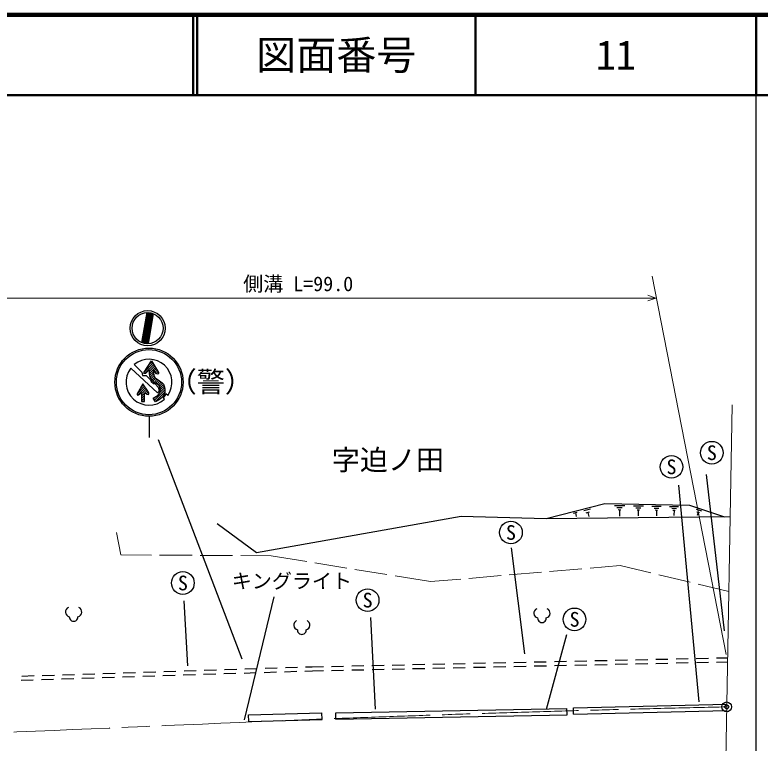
# Model space of a CAD drawing. Units: millimetres, scale not verified. Extents: x 40000 to 680000, y 20000 to 380000.
# Drawn here: x 486522 to 579500, y 289179 to 380000 of the extents above; entities that cross this region are included whole.
import ezdxf
from ezdxf.enums import TextEntityAlignment as Align

# ---------------------------------------------------------------- set-up
doc = ezdxf.new("R2010")
doc.units = ezdxf.units.MM
doc.header["$LTSCALE"] = 1000
doc.header["$PDMODE"] = 32
doc.header["$PDSIZE"] = 500
doc.linetypes.add('CHAIN', pattern=[18.5, 12, -1.5, 3.5, -1.5])
for name, color, linetype, lineweight in [('M-BGD', 7, 'Continuous', 25), ('M-BMK', 2, 'CHAIN', 13), ('M-BMK-HTXT', 7, 'Continuous', 13), ('M-BMK-SRVR', 3, 'Continuous', 25), ('M-STR-HTXT', 7, 'Continuous', 13), ('M-STR-STRC', 7, 'Continuous', 25), ('M-TTL', 2, 'Continuous', 140), ('M-TTL-BAND', 7, 'Continuous', 25), ('M-TTL-LINE', 7, 'Continuous', 50)]:
    doc.layers.add(name, color=color, linetype=linetype, lineweight=lineweight)
doc.layers.add('M-OTRS', color=6, linetype='Continuous')
doc.layers.add('M-TTL-TXT', color=7, linetype='Continuous')
doc.styles.add('ＭＳ ゴシック', font='')
doc.styles.get('ＭＳ ゴシック').set_extended_font_data('MS Gothic')

msp = doc.modelspace()

# ---------------------------------------------------------------- hatches: boundary and pattern name
at = {"layer": 'M-STR-STRC'}
h = msp.add_hatch(dxfattribs=at)
h.set_pattern_fill('USER', color=256, style=0, pattern_type=2)
h.set_pattern_definition([(45, (503791, 342733), (-141.421, 141.421), []), (45, (503791, 342876), (-141.421, 141.421), [])])
h.paths.add_polyline_path([(503791, 342733, 0.10667), (502983, 342866), (502325, 339136, 0.10667), (503130, 338984)])
h = msp.add_hatch(dxfattribs=at)
h.set_pattern_fill('USER', color=256, style=0, pattern_type=2)
h.set_pattern_definition([(45, (502635, 335460), (-141.421, 141.421), [])])
h.paths.add_polyline_path([(502635, 335460), (503563, 336859), (504423, 335412), (504443, 335280), (504346, 335201), (504173, 335245), (503771, 335749), (503860, 335040), (504023, 334738), (504406, 334471), (504875, 334125), (505043, 333934), (505186, 333568), (505238, 333283), (505209, 332936), (505175, 332735), (504918, 332341), (504501, 331981), (504072, 331745), (503781, 332181), (504387, 332591), (504624, 332920), (504694, 333220), (504619, 333562), (504517, 333790), (504155, 334084), (503947, 334126), (503730, 334304), (503529, 334557), (503340, 334917), (503285, 335744), (502799, 335284), (502665, 335279), (502621, 335324)])
h = msp.add_hatch(dxfattribs=at)
h.set_pattern_fill('USER', color=256, style=0, pattern_type=2)
h.set_pattern_definition([(45, (501764, 332748), (-141.421, 141.421), [])])
h.paths.add_polyline_path([(501764, 332748), (502483, 333997), (503183, 332962), (503213, 332830), (503213, 332705), (503144, 332654), (502999, 332680), (502682, 332880), (502682, 331773), (502311, 331773), (502311, 332887), (501962, 332598), (501829, 332590), (501773, 332654)])

# ---------------------------------------------------------------- linework, layer by layer
at = {"layer": 'M-BGD'}
for p, q in [((552807, 317211), (560124, 319059)), ((560124, 319059), (570710, 318845)), ((557494, 318186), (558329, 318397)), ((557787, 317905), (558204, 318010)), ((561320, 318832), (562641, 318805)), ((561645, 318561), (562306, 318548)), ((561805, 318294), (562135, 318287)), ((561970, 318290), (561954, 317498)), ((563687, 318784), (564940, 318759)), ((563995, 318528), (564622, 318515)), ((564147, 318274), (564460, 318267)), ((564303, 318271), (564288, 317519)), ((565985, 318738), (567171, 318714)), ((566277, 318495), (566870, 318483)), ((566420, 318255), (566717, 318249)), ((566569, 318252), (566554, 317540)), ((568215, 318693), (569338, 318671)), ((568491, 318463), (569052, 318452)), ((568627, 318236), (568908, 318230)), ((568767, 318233), (568754, 317560)), ((570710, 318845), (575047, 317415)), ((571525, 318363), (572201, 318140)), ((571605, 318037), (571943, 317926)), ((516646, 312949), (542221, 317496)), ((542221, 317496), (552807, 317211)), ((552807, 317211), (575768, 317422)), ((556210, 317862), (556690, 317983)), ((556450, 317922), (556571, 317443)), ((557996, 317957), (558122, 317457)), ((571774, 317981), (571640, 317576)), ((511744, 316572), (516646, 312949)), ((556367, 299410), (557885, 299443)), ((558897, 299465), (560414, 299498)), ((561426, 299520), (562943, 299553)), ((563955, 299575), (565473, 299608)), ((566484, 299630), (568002, 299663)), ((569014, 299685), (570531, 299718)), ((571543, 299740), (573060, 299773)), ((574072, 299795), (575451, 299825)), ((515210, 298430), (516727, 298478)), ((517739, 298510), (519256, 298559)), ((520267, 298591), (521784, 298639)), ((522796, 298672), (523626, 298698)), ((523626, 298698), (525005, 298728)), ((526016, 298750), (527534, 298783)), ((528546, 298805), (530063, 298838)), ((531075, 298860), (532592, 298893)), ((533604, 298915), (535122, 298948)), ((536133, 298970), (537651, 299003)), ((536136, 298464), (537653, 298497)), ((538663, 299025), (540180, 299058)), ((538665, 298519), (540182, 298552)), ((541192, 299080), (542709, 299113)), ((541194, 298574), (542712, 298607)), ((543721, 299135), (545239, 299168)), ((543723, 298629), (545241, 298662)), ((546250, 299190), (547768, 299223)), ((546253, 298684), (547770, 298717)), ((548780, 299245), (550297, 299278)), ((548782, 298739), (550299, 298772)), ((551309, 299300), (552826, 299333)), ((551311, 298794), (552829, 298827)), ((553838, 299355), (555356, 299388)), ((553840, 298849), (555358, 298882)), ((556370, 298904), (557887, 298937)), ((558899, 298959), (560416, 298992)), ((561428, 299014), (562946, 299047)), ((563957, 299069), (565475, 299102)), ((566487, 299124), (568004, 299157)), ((569016, 299179), (570533, 299212)), ((571545, 299234), (573063, 299267)), ((574074, 299289), (575442, 299319)), ((487396, 297542), (488913, 297590)), ((489925, 297623), (491442, 297671)), ((492453, 297703), (493970, 297752)), ((494982, 297784), (496499, 297833)), ((497510, 297865), (499027, 297913)), ((500039, 297945), (501556, 297994)), ((502470, 297517), (503987, 297565)), ((502567, 298026), (504085, 298075)), ((504998, 297598), (506515, 297646)), ((505096, 298107), (506613, 298155)), ((507527, 297678), (509044, 297727)), ((507624, 298188), (509142, 298236)), ((510055, 297759), (511573, 297807)), ((510153, 298268), (511670, 298317)), ((512584, 297840), (514101, 297888)), ((512682, 298349), (514199, 298397)), ((515113, 297920), (516630, 297969)), ((517641, 298001), (519158, 298049)), ((520170, 298082), (521687, 298130)), ((522698, 298162), (523639, 298192)), ((523639, 298192), (525007, 298222)), ((526019, 298244), (527536, 298277)), ((528548, 298299), (530065, 298332)), ((531077, 298354), (532595, 298387)), ((533606, 298409), (535124, 298442)), ((487298, 297033), (488816, 297081)), ((489827, 297113), (491344, 297162)), ((492355, 297194), (493873, 297242)), ((494884, 297275), (496401, 297323)), ((497413, 297355), (498930, 297404)), ((499941, 297436), (501458, 297485)), ((556218, 293589), (575347, 294040)), ((515684, 292686), (524832, 292932)), ((524854, 292123), (524832, 292932)), ((526556, 292973), (555397, 293507)), ((526571, 292164), (526556, 292973)), ((555412, 292697), (555397, 293507)), ((556237, 292780), (556218, 293589)), ((556237, 292780), (575332, 293230)), ((515705, 291877), (515684, 292686)), ((515705, 291877), (524854, 292123)), ((526571, 292164), (555412, 292697))]:
    msp.add_line(p, q, dxfattribs=at)
for centre, radius, start, end in [((493444, 305534), 606, 113.44836, 257.2818), ((494256, 305534), 606, 282.7182, 66.55164), ((551878, 305385), 606, 113.44836, 257.2818), ((552690, 305385), 606, 282.7182, 66.55164), ((493850, 304910), 541, 176.52859, 3.47141), ((521915, 303894), 606, 113.44836, 257.2818), ((522728, 303894), 606, 282.7182, 66.55164), ((552284, 304761), 541, 176.52859, 3.47141), ((522322, 303270), 541, 176.52859, 3.47141)]:
    msp.add_arc(centre, radius, start, end, dxfattribs=at)
at = {"layer": 'M-BMK'}
for centre, radius, start, end in [((644292, -2827527), 3121985, 91.2659, 92.33959), ((11267730, -250152370), 250674872, 92.45804, 92.49192)]:
    msp.add_arc(centre, radius, start, end, dxfattribs=at)
at = {"layer": 'M-BMK-HTXT'}
for p, q in [((499193, 315427), (499749, 312651)), ((499749, 312651), (503566, 312628)), ((504578, 312622), (508626, 312598)), ((509638, 312592), (513685, 312568)), ((514697, 312562), (518514, 312539)), ((518514, 312539), (522959, 311819)), ((523957, 311658), (527953, 311010)), ((528952, 310848), (532948, 310201)), ((553242, 310574), (557275, 310915)), ((558283, 311000), (562042, 311318)), ((562042, 311318), (565868, 310408)), ((533947, 310039), (538391, 309319)), ((538391, 309319), (542150, 309637)), ((543158, 309722), (547191, 310063)), ((548200, 310148), (552233, 310489)), ((566852, 310174), (570790, 309238)), ((571775, 309003), (575600, 308094))]:
    msp.add_line(p, q, dxfattribs=at)
at = {"layer": 'M-BMK-SRVR'}
msp.add_circle((575341, 293697), 609, dxfattribs=at)
at = {"layer": 'M-OTRS'}
msp.add_point((575341, 293697), dxfattribs=at)
at = {"layer": 'M-STR-HTXT'}
for p, q in [((575284, 300245), (566024, 347429)), ((566503, 344690), (565491, 345044)), ((477232, 344690), (566503, 344690)), ((566503, 344690), (565491, 344336)), ((574353, 238894), (576020, 331368))]:
    msp.add_line(p, q, dxfattribs=at)
at = {"layer": 'M-STR-STRC'}
for p, q in [((502983, 342866), (502325, 339136)), ((503791, 342733), (503130, 338984)), ((502635, 335460), (503563, 336859)), ((503563, 336859), (504423, 335412)), ((504318, 332859), (500966, 335927)), ((501419, 336400), (502371, 335460)), ((503285, 335744), (502799, 335284)), ((503340, 334917), (503285, 335744)), ((504173, 335245), (503771, 335749)), ((503771, 335749), (503860, 335040)), ((502371, 335460), (502454, 335043)), ((502454, 335043), (502885, 335029)), ((502621, 335324), (502635, 335460)), ((502665, 335279), (502621, 335324)), ((502799, 335284), (502665, 335279)), ((502885, 335029), (503386, 334514)), ((503529, 334557), (503340, 334917)), ((503860, 335040), (504023, 334738)), ((504023, 334738), (504406, 334471)), ((504346, 335201), (504173, 335245)), ((504443, 335280), (504346, 335201)), ((504423, 335412), (504443, 335280)), ((502483, 333997), (501764, 332748)), ((503183, 332962), (502483, 333997)), ((503386, 334514), (503511, 334291)), ((503511, 334291), (503831, 334013)), ((503730, 334304), (503529, 334557)), ((503947, 334126), (503730, 334304)), ((503831, 334013), (504026, 333971)), ((504155, 334084), (503947, 334126)), ((504026, 333971), (504416, 333582)), ((504517, 333790), (504155, 334084)), ((504406, 334471), (504875, 334125)), ((504875, 334125), (505043, 333934)), ((505043, 333934), (505186, 333568)), ((501962, 332598), (502311, 332887)), ((502311, 332887), (502311, 331773)), ((502682, 331773), (502682, 332880)), ((502682, 332880), (502999, 332680)), ((503213, 332830), (503183, 332962)), ((504443, 332984), (504318, 332859)), ((504387, 332591), (504624, 332920)), ((504416, 333582), (504527, 333192)), ((504527, 333192), (504443, 332984)), ((504619, 333562), (504517, 333790)), ((504694, 333220), (504619, 333562)), ((504624, 332920), (504694, 333220)), ((505209, 332936), (505175, 332735)), ((505186, 333568), (505238, 333283)), ((505238, 333283), (505209, 332936)), ((501764, 332748), (501773, 332654)), ((501773, 332654), (501829, 332590)), ((501829, 332590), (501962, 332598)), ((502999, 332680), (503144, 332654)), ((503144, 332654), (503213, 332705)), ((503213, 332705), (503213, 332830)), ((503781, 332181), (504387, 332591)), ((504072, 331745), (503781, 332181)), ((504501, 331981), (504072, 331745)), ((504918, 332341), (504501, 331981)), ((505175, 332735), (504918, 332341)), ((505208, 332539), (505014, 332233)), ((505014, 332233), (505167, 332067)), ((505348, 332747), (505208, 332539)), ((505583, 332535), (505348, 332747)), ((502311, 331773), (502682, 331773)), ((503257, 329940), (503257, 327288)), ((514898, 299642), (504421, 326997)), ((575055, 303177), (572803, 322690)), ((571903, 294321), (569351, 321339)), ((550138, 300325), (548487, 313534)), ((508109, 298824), (507658, 306929)), ((515164, 292069), (518862, 307434)), ((531525, 293420), (530925, 304828)), ((552840, 293420), (555391, 302726))]:
    msp.add_line(p, q, dxfattribs=at)
for centre, radius in [((503079, 340926), 2191), ((503079, 340926), 1942), ((503247, 334194), 4254), ((503247, 334194), 4062), ((573479, 325393), 1414), ((568441, 323630), 1414), ((548415, 315443), 1414), ((507482, 309146), 1414), ((530531, 307005), 1414), ((556350, 304612), 1414)]:
    msp.add_circle(centre, radius, dxfattribs=at)
for start, end in [(324.62301, 129.65696), (142.78358, 312.06934)]:
    msp.add_arc((503247, 334194), 2865, start, end, dxfattribs=at)
at = {"layer": 'M-TTL'}
msp.add_line((680000, 380000), (40000, 380000), dxfattribs=at)
at = {"layer": 'M-TTL-BAND'}
msp.add_line((579000, 20000), (579000, 370000), dxfattribs=at)
at = {"layer": 'M-TTL-LINE'}
for p, q in [((508747, 380000), (508747, 370000)), ((509247, 380000), (509247, 370000)), ((543997, 380000), (543997, 370000)), ((579000, 380000), (579000, 370000)), ((40000, 370000), (680000, 370000))]:
    msp.add_line(p, q, dxfattribs=at)

# ---------------------------------------------------------------- texts
at = {"layer": 'M-BMK-HTXT', "style": 'ＭＳ ゴシック'}
msp.add_text('字迫ノ田', height=2566, dxfattribs=at).set_placement((533061, 324502), align=Align.MIDDLE_CENTER)
at = {"layer": 'M-STR-HTXT', "style": 'ＭＳ ゴシック'}
msp.add_text('側溝 L=99.0', height=1833, dxfattribs=at).set_placement((521867, 344993), align=Align.BOTTOM_CENTER)
at = {"layer": 'M-STR-STRC', "style": 'ＭＳ ゴシック'}
msp.add_text('（警）', height=2566, dxfattribs=at).set_placement((510962, 332186), align=Align.BOTTOM_CENTER)
for s, p in [('S', (573479, 325393)), ('S', (568441, 323630)), ('S', (548415, 315443)), ('キングライト', (521084, 309398)), ('S', (507482, 309146)), ('S', (530531, 307005)), ('S', (556350, 304612))]:
    msp.add_text(s, height=1833, dxfattribs=at).set_placement(p, align=Align.MIDDLE_CENTER)
at = {"layer": 'M-TTL-TXT', "style": 'ＭＳ ゴシック'}
for s, p in [('図面番号', (526622, 375000)), ('11', (561497, 375000))]:
    msp.add_text(s, height=3666, dxfattribs=at).set_placement(p, align=Align.MIDDLE_CENTER)

doc.saveas('drawing.dxf')
